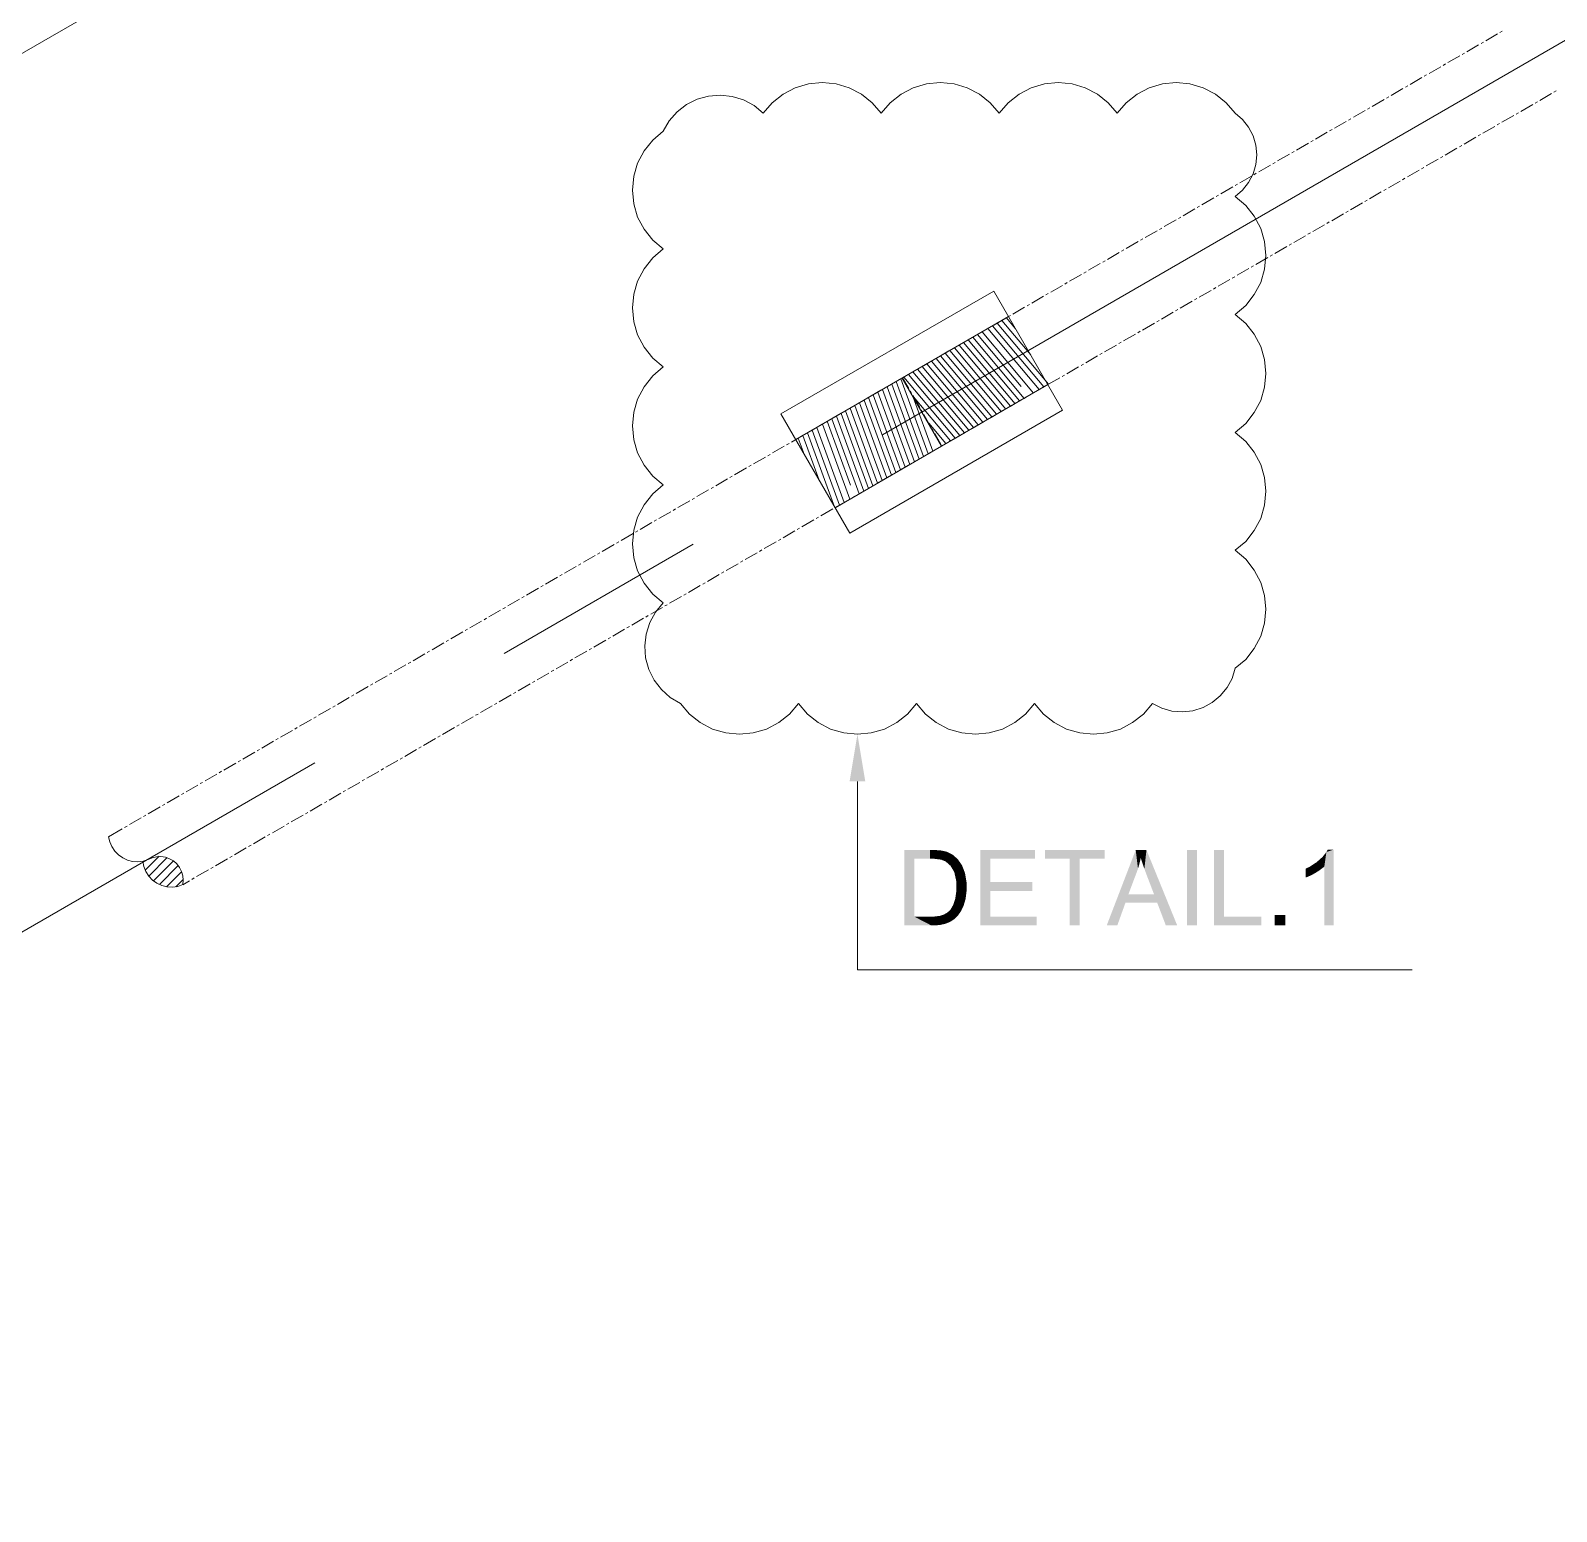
# Model space of a CAD drawing. Header units: millimetres. Extents: x 2 to 579, y 1 to 405.
# Drawn here: x 177.05 to 194.51, y 111.45 to 128.39 of the extents above; entities that cross this region are included whole.
import ezdxf

# ---------------------------------------------------------------- set-up
doc = ezdxf.new("R2010")
doc.units = ezdxf.units.MM
doc.linetypes.add('XKITLINE00', pattern=[0])
doc.layers.add('LinkedObject', color=7, linetype='Continuous', lineweight=0)

# ---------------------------------------------------------------- blocks, each defined once
blk = doc.blocks.new('*A4')
at = {"layer": 'LinkedObject'}
for color, points in [(6, [(186.602, 119.801), (186.422, 119.801), (186.512, 120.341)]), (7, [(187.047, 119.017), (187.161, 118.916), (187.047, 118.153)]), (7, [(187.342, 118.916), (187.047, 119.017), (187.344, 119.017)]), (7, [(187.161, 118.916), (187.047, 119.017), (187.342, 118.916)]), (7, [(187.047, 118.153), (187.161, 118.916), (187.161, 118.255)]), (7, [(187.344, 119.017), (187.393, 118.916), (187.342, 118.916)]), (7, [(187.394, 119.017), (187.393, 118.916), (187.344, 119.017)]), (7, [(187.394, 119.017), (187.467, 118.907), (187.393, 118.916)]), (7, [(187.471, 119.011), (187.467, 118.907), (187.394, 119.017)]), (7, [(187.498, 119.005), (187.467, 118.907), (187.471, 119.011)]), (7, [(187.498, 119.005), (187.49, 118.898), (187.467, 118.907)]), (7, [(187.49, 118.898), (187.498, 119.005), (187.522, 118.885)]), (7, [(187.598, 118.966), (187.498, 119.005), (187.535, 118.997)]), (7, [(187.624, 118.943), (187.498, 119.005), (187.598, 118.966)]), (7, [(187.576, 118.837), (187.498, 119.005), (187.624, 118.943)]), (7, [(187.522, 118.885), (187.498, 119.005), (187.576, 118.837)]), (7, [(187.624, 118.943), (187.598, 118.8), (187.576, 118.837)]), (7, [(187.658, 118.914), (187.598, 118.8), (187.624, 118.943)]), (7, [(187.709, 118.841), (187.598, 118.8), (187.658, 118.914)]), (7, [(188.033, 118.651), (187.919, 118.153), (187.919, 119.017)]), (7, [(188.033, 118.651), (187.919, 119.017), (188.033, 118.916)]), (7, [(188.544, 118.916), (187.919, 119.017), (188.544, 119.017)]), (7, [(188.033, 118.916), (187.919, 119.017), (188.544, 118.916)]), (7, [(188.657, 119.017), (188.941, 118.916), (188.657, 118.916)]), (7, [(189.055, 118.916), (188.941, 118.916), (188.657, 119.017)]), (7, [(189.055, 118.916), (188.657, 119.017), (189.341, 119.017)]), (7, [(188.941, 118.153), (189.055, 118.916), (189.055, 118.153)]), (7, [(188.941, 118.916), (189.055, 118.916), (188.941, 118.153)]), (7, [(189.055, 118.916), (189.341, 119.017), (189.341, 118.916)]), (7, [(189.696, 119.017), (189.707, 118.761), (189.364, 118.153)]), (7, [(189.707, 118.761), (189.696, 119.017), (189.722, 118.802)]), (7, [(189.722, 118.802), (189.696, 119.017), (189.745, 118.885)]), (7, [(189.745, 118.885), (189.696, 119.017), (189.754, 118.927)]), (7, [(189.819, 119.017), (189.754, 118.927), (189.696, 119.017)]), (7, [(189.754, 118.927), (189.819, 119.017), (189.764, 118.891)]), (7, [(189.764, 118.891), (189.819, 119.017), (189.795, 118.802)]), (7, [(189.795, 118.802), (189.819, 119.017), (189.815, 118.747)]), (7, [(189.815, 118.747), (189.819, 119.017), (189.906, 118.509)]), (7, [(189.906, 118.509), (189.819, 119.017), (189.941, 118.415)]), (7, [(189.941, 118.415), (189.819, 119.017), (190.171, 118.153)]), (7, [(190.396, 119.017), (190.282, 118.153), (190.282, 119.017)]), (7, [(190.396, 118.153), (190.282, 118.153), (190.396, 119.017)]), (7, [(190.707, 119.017), (190.593, 118.153), (190.593, 119.017)]), (7, [(190.707, 118.255), (190.593, 118.153), (190.707, 119.017)]), (7, [(191.797, 118.905), (191.854, 118.829), (191.764, 118.876)]), (7, [(191.854, 118.829), (191.797, 118.905), (191.831, 118.935)]), (7, [(191.878, 118.993), (191.854, 118.829), (191.831, 118.935)]), (7, [(191.854, 118.153), (191.878, 118.993), (191.96, 118.153)]), (7, [(191.854, 118.829), (191.878, 118.993), (191.854, 118.153)]), (7, [(191.96, 119.021), (191.878, 118.993), (191.892, 119.021)]), (7, [(191.96, 118.153), (191.878, 118.993), (191.96, 119.021)]), (7, [(187.598, 118.8), (187.709, 118.841), (187.62, 118.764)]), (7, [(187.62, 118.764), (187.709, 118.841), (187.726, 118.796)]), (7, [(187.726, 118.796), (187.643, 118.66), (187.62, 118.764)]), (7, [(187.743, 118.751), (187.643, 118.66), (187.726, 118.796)]), (7, [(187.76, 118.648), (187.643, 118.66), (187.743, 118.751)]), (7, [(189.364, 118.153), (189.707, 118.761), (189.612, 118.509)]), (7, [(191.687, 118.825), (191.723, 118.738), (191.642, 118.804)]), (7, [(191.642, 118.804), (191.723, 118.738), (191.642, 118.702)]), (7, [(191.642, 118.702), (191.723, 118.738), (191.667, 118.711)]), (7, [(191.785, 118.775), (191.687, 118.825), (191.764, 118.876)]), (7, [(191.723, 118.738), (191.687, 118.825), (191.754, 118.756)]), (7, [(191.754, 118.756), (191.687, 118.825), (191.785, 118.775)]), (7, [(191.764, 118.876), (191.854, 118.829), (191.785, 118.775)]), (7, [(191.785, 118.775), (191.854, 118.829), (191.835, 118.811)]), (7, [(187.76, 118.59), (187.643, 118.66), (187.76, 118.648)]), (7, [(187.643, 118.66), (187.76, 118.59), (187.643, 118.592)]), (7, [(187.76, 118.59), (187.643, 118.543), (187.643, 118.592)]), (7, [(187.76, 118.541), (187.643, 118.543), (187.76, 118.59)]), (7, [(188.033, 118.549), (187.919, 118.153), (188.033, 118.651)]), (7, [(188.512, 118.549), (188.033, 118.651), (188.512, 118.651)]), (7, [(188.033, 118.549), (188.033, 118.651), (188.512, 118.549)]), (7, [(187.577, 118.336), (187.737, 118.416), (187.678, 118.29)]), (7, [(187.609, 118.391), (187.737, 118.416), (187.577, 118.336)]), (7, [(187.62, 118.425), (187.737, 118.416), (187.609, 118.391)]), (7, [(187.737, 118.416), (187.62, 118.425), (187.631, 118.46)]), (7, [(187.643, 118.543), (187.76, 118.541), (187.631, 118.46)]), (7, [(187.631, 118.46), (187.76, 118.541), (187.737, 118.416)]), (7, [(187.678, 118.29), (187.737, 118.416), (187.696, 118.315)]), (7, [(187.696, 118.315), (187.737, 118.416), (187.726, 118.378)]), (7, [(187.737, 118.416), (187.76, 118.541), (187.749, 118.454)]), (7, [(188.033, 118.255), (187.919, 118.153), (188.033, 118.549)]), (7, [(189.579, 118.415), (189.364, 118.153), (189.612, 118.509)]), (7, [(189.364, 118.153), (189.579, 118.415), (189.485, 118.153)]), (7, [(189.612, 118.509), (189.941, 118.415), (189.579, 118.415)]), (7, [(189.906, 118.509), (189.941, 118.415), (189.612, 118.509)]), (7, [(189.941, 118.415), (190.171, 118.153), (190.041, 118.153)]), (7, [(187.161, 118.255), (187.358, 118.153), (187.047, 118.153)]), (7, [(187.345, 118.255), (187.358, 118.153), (187.161, 118.255)]), (7, [(187.345, 118.255), (187.397, 118.153), (187.358, 118.153)]), (7, [(187.388, 118.255), (187.397, 118.153), (187.345, 118.255)]), (7, [(187.497, 118.168), (187.388, 118.255), (187.455, 118.263)]), (7, [(187.467, 118.161), (187.388, 118.255), (187.497, 118.168)]), (7, [(187.397, 118.153), (187.388, 118.255), (187.467, 118.161)]), (7, [(187.479, 118.271), (187.497, 118.168), (187.455, 118.263)]), (7, [(187.503, 118.279), (187.497, 118.168), (187.479, 118.271)]), (7, [(187.497, 118.168), (187.503, 118.279), (187.527, 118.176)]), (7, [(187.6, 118.212), (187.503, 118.279), (187.542, 118.302)]), (7, [(187.578, 118.197), (187.503, 118.279), (187.6, 118.212)]), (7, [(187.527, 118.176), (187.503, 118.279), (187.578, 118.197)]), (7, [(187.557, 118.316), (187.621, 118.226), (187.542, 118.302)]), (7, [(187.542, 118.302), (187.621, 118.226), (187.6, 118.212)]), (7, [(187.678, 118.29), (187.557, 118.316), (187.577, 118.336)]), (7, [(187.66, 118.265), (187.557, 118.316), (187.678, 118.29)]), (7, [(187.621, 118.226), (187.557, 118.316), (187.66, 118.265)]), (7, [(187.919, 118.153), (188.033, 118.255), (188.564, 118.153)]), (7, [(188.564, 118.153), (188.033, 118.255), (188.564, 118.255)]), (7, [(190.593, 118.153), (190.707, 118.255), (191.132, 118.153)]), (7, [(191.132, 118.153), (190.707, 118.255), (191.132, 118.255)]), (7, [(191.406, 118.274), (191.285, 118.153), (191.285, 118.274)]), (7, [(191.406, 118.153), (191.285, 118.153), (191.406, 118.274)])]:
    blk.add_hatch(color=color, dxfattribs=at).paths.add_polyline_path(points, flags=17)
at = {"layer": 'LinkedObject', "color": 6, "linetype": 'XKITLINE00', "lineweight": 0}
for p, q in [((155.979, 116.01), (197.373, 139.934)), ((186.797, 123.767), (201.618, 132.333)), ((182.468, 121.265), (184.632, 122.516)), ((165.482, 111.448), (180.303, 120.014)), ((186.512, 119.801), (186.512, 117.644)), ((186.512, 117.644), (192.86, 117.644))]:
    blk.add_line(p, q, dxfattribs=at)
at = {"layer": 'LinkedObject', "color": 9, "linetype": 'XKITLINE00', "lineweight": 0}
for p, q in [((193.701, 128.277), (193.836, 128.355)), ((193.863, 128.371), (193.89, 128.386)), ((193.484, 128.152), (193.62, 128.23)), ((193.647, 128.245), (193.674, 128.261)), ((193.214, 127.995), (193.241, 128.011)), ((193.268, 128.027), (193.403, 128.105)), ((193.43, 128.12), (193.457, 128.136)), ((192.835, 127.776), (192.97, 127.855)), ((192.997, 127.87), (193.024, 127.886)), ((193.052, 127.901), (193.187, 127.98)), ((192.565, 127.62), (192.592, 127.636)), ((192.619, 127.651), (192.754, 127.729)), ((192.781, 127.745), (192.808, 127.761)), ((194.319, 127.594), (194.454, 127.673)), ((194.481, 127.688), (194.508, 127.704)), ((192.186, 127.401), (192.321, 127.479)), ((192.348, 127.495), (192.375, 127.511)), ((192.402, 127.526), (192.537, 127.604)), ((194.102, 127.469), (194.238, 127.547)), ((194.265, 127.563), (194.292, 127.579)), ((191.969, 127.276), (192.105, 127.354)), ((192.132, 127.37), (192.159, 127.385)), ((193.669, 127.219), (193.805, 127.297)), ((193.832, 127.313), (193.859, 127.329)), ((193.886, 127.344), (194.021, 127.422)), ((194.048, 127.438), (194.075, 127.454)), ((191.699, 127.12), (191.726, 127.135)), ((191.753, 127.151), (191.888, 127.229)), ((191.915, 127.245), (191.942, 127.26)), ((193.453, 127.094), (193.588, 127.172)), ((193.615, 127.188), (193.642, 127.203)), ((191.32, 126.901), (191.455, 126.979)), ((191.482, 126.995), (191.509, 127.01)), ((191.536, 127.026), (191.672, 127.104)), ((193.182, 126.938), (193.209, 126.953)), ((193.237, 126.969), (193.372, 127.047)), ((193.399, 127.063), (193.426, 127.078)), ((191.104, 126.776), (191.239, 126.854)), ((191.266, 126.869), (191.293, 126.885)), ((192.804, 126.719), (192.939, 126.797)), ((192.966, 126.812), (192.993, 126.828)), ((193.02, 126.844), (193.155, 126.922)), ((190.671, 126.525), (190.806, 126.604)), ((190.833, 126.619), (190.86, 126.635)), ((190.887, 126.65), (191.022, 126.729)), ((191.049, 126.744), (191.076, 126.76)), ((192.587, 126.594), (192.722, 126.672)), ((192.749, 126.687), (192.777, 126.703)), ((190.454, 126.4), (190.589, 126.478)), ((190.617, 126.494), (190.644, 126.51)), ((192.154, 126.343), (192.29, 126.422)), ((192.317, 126.437), (192.344, 126.453)), ((192.371, 126.468), (192.506, 126.547)), ((192.533, 126.562), (192.56, 126.578)), ((190.184, 126.244), (190.211, 126.26)), ((190.238, 126.275), (190.373, 126.353)), ((190.4, 126.369), (190.427, 126.385)), ((191.938, 126.218), (192.073, 126.296)), ((192.1, 126.312), (192.127, 126.328)), ((189.805, 126.025), (189.94, 126.103)), ((189.967, 126.119), (189.994, 126.134)), ((190.021, 126.15), (190.157, 126.228)), ((191.667, 126.062), (191.694, 126.078)), ((191.721, 126.093), (191.857, 126.171)), ((191.884, 126.187), (191.911, 126.203)), ((189.588, 125.9), (189.724, 125.978)), ((189.751, 125.994), (189.778, 126.009)), ((191.288, 125.843), (191.424, 125.921)), ((191.451, 125.937), (191.478, 125.952)), ((191.505, 125.968), (191.64, 126.046)), ((189.155, 125.65), (189.291, 125.728)), ((189.318, 125.744), (189.345, 125.759)), ((189.372, 125.775), (189.507, 125.853)), ((189.534, 125.869), (189.561, 125.884)), ((191.072, 125.718), (191.207, 125.796)), ((191.234, 125.812), (191.261, 125.827)), ((188.939, 125.525), (189.074, 125.603)), ((189.101, 125.618), (189.128, 125.634)), ((190.639, 125.468), (190.774, 125.546)), ((190.801, 125.561), (190.829, 125.577)), ((190.856, 125.593), (190.991, 125.671)), ((191.018, 125.687), (191.045, 125.702)), ((188.668, 125.368), (188.696, 125.384)), ((188.723, 125.399), (188.858, 125.478)), ((188.885, 125.493), (188.912, 125.509)), ((190.423, 125.343), (190.558, 125.421)), ((190.585, 125.436), (190.612, 125.452)), ((188.29, 125.149), (188.425, 125.227)), ((188.452, 125.243), (188.479, 125.259)), ((188.506, 125.274), (188.641, 125.353)), ((190.152, 125.186), (190.179, 125.202)), ((190.206, 125.217), (190.342, 125.296)), ((190.369, 125.311), (190.396, 125.327)), ((188.073, 125.024), (188.209, 125.102)), ((188.236, 125.118), (188.263, 125.134)), ((189.773, 124.967), (189.909, 125.045)), ((189.936, 125.061), (189.963, 125.077)), ((189.99, 125.092), (190.125, 125.171)), ((187.64, 124.774), (187.776, 124.852)), ((187.803, 124.868), (187.83, 124.883)), ((187.857, 124.899), (187.992, 124.977)), ((188.019, 124.993), (188.046, 125.009)), ((189.557, 124.842), (189.692, 124.92)), ((189.719, 124.936), (189.746, 124.952)), ((187.424, 124.649), (187.559, 124.727)), ((187.586, 124.743), (187.613, 124.758)), ((189.124, 124.592), (189.259, 124.67)), ((189.286, 124.686), (189.313, 124.701)), ((189.34, 124.717), (189.476, 124.795)), ((189.503, 124.811), (189.53, 124.827)), ((187.267, 124.558), (187.343, 124.602)), ((187.37, 124.618), (187.397, 124.633)), ((188.908, 124.467), (189.043, 124.545)), ((189.07, 124.561), (189.097, 124.576)), ((187.099, 124.297), (187.028, 124.42)), ((188.637, 124.311), (188.664, 124.326)), ((188.691, 124.342), (188.826, 124.42)), ((188.853, 124.436), (188.88, 124.451)), ((186.568, 124.154), (186.595, 124.17)), ((186.622, 124.186), (186.78, 124.277)), ((187.13, 124.243), (187.115, 124.27)), ((187.224, 124.08), (187.146, 124.216)), ((188.258, 124.092), (188.393, 124.17)), ((188.421, 124.185), (188.448, 124.201)), ((188.475, 124.217), (188.61, 124.295)), ((186.189, 123.935), (186.325, 124.014)), ((186.352, 124.029), (186.379, 124.045)), ((186.406, 124.06), (186.541, 124.139)), ((187.255, 124.026), (187.24, 124.053)), ((187.349, 123.864), (187.271, 123.999)), ((188.042, 123.966), (188.177, 124.045)), ((188.204, 124.06), (188.231, 124.076)), ((185.919, 123.779), (185.946, 123.795)), ((185.973, 123.81), (186.108, 123.888)), ((186.135, 123.904), (186.162, 123.92)), ((187.38, 123.81), (187.365, 123.837)), ((187.609, 123.716), (187.744, 123.794)), ((187.771, 123.81), (187.798, 123.826)), ((187.825, 123.841), (187.961, 123.92)), ((187.988, 123.935), (188.015, 123.951)), ((185.54, 123.56), (185.675, 123.638)), ((185.702, 123.654), (185.729, 123.67)), ((185.756, 123.685), (185.892, 123.763)), ((187.392, 123.591), (187.528, 123.669)), ((187.467, 123.66), (187.396, 123.783)), ((187.555, 123.685), (187.582, 123.701)), ((185.324, 123.435), (185.459, 123.513)), ((185.486, 123.529), (185.513, 123.544)), ((187.122, 123.435), (187.149, 123.45)), ((187.176, 123.466), (187.311, 123.544)), ((187.338, 123.56), (187.365, 123.576)), ((185.053, 123.279), (185.08, 123.294)), ((185.107, 123.31), (185.242, 123.388)), ((185.269, 123.404), (185.297, 123.419)), ((186.743, 123.216), (186.878, 123.294)), ((186.905, 123.31), (186.932, 123.325)), ((186.959, 123.341), (187.095, 123.419)), ((184.674, 123.06), (184.809, 123.138)), ((184.837, 123.154), (184.864, 123.169)), ((184.891, 123.185), (185.026, 123.263)), ((186.527, 123.091), (186.662, 123.169)), ((186.689, 123.185), (186.716, 123.2)), ((184.458, 122.935), (184.593, 123.013)), ((184.62, 123.028), (184.647, 123.044)), ((186.256, 122.934), (186.283, 122.95)), ((186.31, 122.966), (186.445, 123.044)), ((186.472, 123.06), (186.5, 123.075)), ((184.025, 122.684), (184.16, 122.763)), ((184.187, 122.778), (184.214, 122.794)), ((184.241, 122.809), (184.377, 122.888)), ((184.404, 122.903), (184.431, 122.919)), ((185.877, 122.715), (186.013, 122.794)), ((186.04, 122.809), (186.067, 122.825)), ((186.094, 122.841), (186.229, 122.919)), ((183.808, 122.559), (183.944, 122.637)), ((183.971, 122.653), (183.998, 122.669)), ((185.607, 122.559), (185.634, 122.575)), ((185.661, 122.59), (185.796, 122.669)), ((185.823, 122.684), (185.85, 122.7)), ((183.538, 122.403), (183.565, 122.419)), ((183.592, 122.434), (183.727, 122.512)), ((183.754, 122.528), (183.781, 122.544)), ((185.228, 122.34), (185.363, 122.418)), ((185.39, 122.434), (185.417, 122.45)), ((185.444, 122.465), (185.58, 122.543)), ((183.159, 122.184), (183.294, 122.262)), ((183.321, 122.278), (183.348, 122.293)), ((183.376, 122.309), (183.511, 122.387)), ((185.011, 122.215), (185.147, 122.293)), ((185.174, 122.309), (185.201, 122.325)), ((182.943, 122.059), (183.078, 122.137)), ((183.105, 122.153), (183.132, 122.168)), ((184.741, 122.059), (184.768, 122.074)), ((184.795, 122.09), (184.93, 122.168)), ((184.957, 122.184), (184.984, 122.199)), ((182.51, 121.809), (182.645, 121.887)), ((182.672, 121.903), (182.699, 121.918)), ((182.726, 121.934), (182.861, 122.012)), ((182.889, 122.028), (182.916, 122.043)), ((184.362, 121.84), (184.497, 121.918)), ((184.524, 121.934), (184.551, 121.949)), ((184.579, 121.965), (184.714, 122.043)), ((182.293, 121.684), (182.429, 121.762)), ((182.456, 121.777), (182.483, 121.793)), ((184.092, 121.683), (184.119, 121.699)), ((184.146, 121.715), (184.281, 121.793)), ((184.308, 121.809), (184.335, 121.824)), ((182.023, 121.527), (182.05, 121.543)), ((182.077, 121.558), (182.212, 121.637)), ((182.239, 121.652), (182.266, 121.668)), ((183.713, 121.464), (183.848, 121.543)), ((183.875, 121.558), (183.902, 121.574)), ((183.929, 121.59), (184.064, 121.668)), ((181.644, 121.308), (181.779, 121.386)), ((181.806, 121.402), (181.833, 121.418)), ((181.86, 121.433), (181.996, 121.512)), ((183.496, 121.339), (183.632, 121.418)), ((183.659, 121.433), (183.686, 121.449)), ((181.427, 121.183), (181.563, 121.261)), ((181.59, 121.277), (181.617, 121.293)), ((183.226, 121.183), (183.253, 121.199)), ((183.28, 121.214), (183.415, 121.292)), ((183.442, 121.308), (183.469, 121.324)), ((180.995, 120.933), (181.13, 121.011)), ((181.157, 121.027), (181.184, 121.042)), ((181.211, 121.058), (181.346, 121.136)), ((181.373, 121.152), (181.4, 121.168)), ((182.847, 120.964), (182.982, 121.042)), ((183.009, 121.058), (183.036, 121.074)), ((183.063, 121.089), (183.199, 121.167)), ((180.778, 120.808), (180.913, 120.886)), ((180.94, 120.902), (180.968, 120.917)), ((182.631, 120.839), (182.766, 120.917)), ((182.793, 120.933), (182.82, 120.948)), ((180.508, 120.652), (180.535, 120.667)), ((180.562, 120.683), (180.697, 120.761)), ((180.724, 120.777), (180.751, 120.792)), ((182.198, 120.589), (182.333, 120.667)), ((182.36, 120.683), (182.387, 120.698)), ((182.414, 120.714), (182.549, 120.792)), ((182.576, 120.808), (182.603, 120.823)), ((180.129, 120.433), (180.264, 120.511)), ((180.291, 120.526), (180.318, 120.542)), ((180.345, 120.558), (180.481, 120.636)), ((181.981, 120.464), (182.116, 120.542)), ((182.143, 120.558), (182.171, 120.573)), ((179.912, 120.307), (180.048, 120.386)), ((180.075, 120.401), (180.102, 120.417)), ((181.711, 120.307), (181.738, 120.323)), ((181.765, 120.339), (181.9, 120.417)), ((181.927, 120.432), (181.954, 120.448)), ((179.479, 120.057), (179.615, 120.135)), ((179.642, 120.151), (179.669, 120.167)), ((179.696, 120.182), (179.831, 120.261)), ((179.858, 120.276), (179.885, 120.292)), ((181.332, 120.088), (181.467, 120.167)), ((181.494, 120.182), (181.521, 120.198)), ((181.548, 120.213), (181.684, 120.292)), ((179.263, 119.932), (179.398, 120.01)), ((179.425, 120.026), (179.452, 120.042)), ((181.115, 119.963), (181.251, 120.041)), ((181.278, 120.057), (181.305, 120.073)), ((178.992, 119.776), (179.019, 119.791)), ((179.047, 119.807), (179.182, 119.885)), ((179.209, 119.901), (179.236, 119.917)), ((180.682, 119.713), (180.818, 119.791)), ((180.845, 119.807), (180.872, 119.823)), ((180.899, 119.838), (181.034, 119.916)), ((181.061, 119.932), (181.088, 119.948)), ((178.614, 119.557), (178.749, 119.635)), ((178.776, 119.651), (178.803, 119.666)), ((178.83, 119.682), (178.965, 119.76)), ((180.466, 119.588), (180.601, 119.666)), ((180.628, 119.682), (180.655, 119.697)), ((178.397, 119.432), (178.532, 119.51)), ((178.56, 119.526), (178.587, 119.541)), ((180.195, 119.432), (180.223, 119.447)), ((180.25, 119.463), (180.385, 119.541)), ((180.412, 119.557), (180.439, 119.572)), ((177.942, 119.169), (178.1, 119.26)), ((178.127, 119.275), (178.154, 119.291)), ((178.181, 119.307), (178.316, 119.385)), ((178.343, 119.401), (178.37, 119.416)), ((179.817, 119.213), (179.952, 119.291)), ((179.979, 119.307), (180.006, 119.322)), ((180.033, 119.338), (180.168, 119.416)), ((179.6, 119.088), (179.736, 119.166)), ((179.763, 119.181), (179.79, 119.197)), ((179.167, 118.837), (179.303, 118.916)), ((179.33, 118.931), (179.357, 118.947)), ((179.384, 118.963), (179.519, 119.041)), ((179.546, 119.056), (179.573, 119.072)), ((178.951, 118.712), (179.086, 118.79)), ((179.113, 118.806), (179.14, 118.822)), ((178.791, 118.62), (178.87, 118.665)), ((178.897, 118.681), (178.924, 118.697))]:
    blk.add_line(p, q, dxfattribs=at)
at = {"layer": 'LinkedObject', "color": 2, "linetype": 'XKITLINE00', "lineweight": 0}
for p, q in [((184.808, 127.644), (184.677, 127.607)), ((184.944, 127.655), (184.808, 127.644)), ((185.079, 127.64), (184.944, 127.655)), ((185.209, 127.599), (185.079, 127.64)), ((185.661, 127.667), (185.537, 127.568)), ((185.801, 127.74), (185.661, 127.667)), ((185.952, 127.784), (185.801, 127.74)), ((186.109, 127.8), (185.952, 127.784)), ((186.267, 127.784), (186.109, 127.8)), ((186.418, 127.74), (186.267, 127.784)), ((186.558, 127.667), (186.418, 127.74)), ((186.682, 127.568), (186.558, 127.667)), ((187.011, 127.667), (186.887, 127.568)), ((187.151, 127.74), (187.011, 127.667)), ((187.302, 127.784), (187.151, 127.74)), ((187.459, 127.8), (187.302, 127.784)), ((187.617, 127.784), (187.459, 127.8)), ((187.768, 127.74), (187.617, 127.784)), ((187.908, 127.667), (187.768, 127.74)), ((188.032, 127.568), (187.908, 127.667)), ((188.361, 127.667), (188.237, 127.568)), ((188.501, 127.74), (188.361, 127.667)), ((188.652, 127.784), (188.501, 127.74)), ((188.809, 127.8), (188.652, 127.784)), ((188.967, 127.784), (188.809, 127.8)), ((189.118, 127.74), (188.967, 127.784)), ((189.258, 127.667), (189.118, 127.74)), ((189.382, 127.568), (189.258, 127.667)), ((189.711, 127.667), (189.587, 127.568)), ((189.851, 127.74), (189.711, 127.667)), ((190.002, 127.784), (189.851, 127.74)), ((190.159, 127.8), (190.002, 127.784)), ((190.317, 127.784), (190.159, 127.8)), ((190.468, 127.74), (190.317, 127.784)), ((190.608, 127.667), (190.468, 127.74)), ((190.732, 127.568), (190.608, 127.667)), ((184.448, 127.463), (184.358, 127.361)), ((184.556, 127.546), (184.448, 127.463)), ((184.677, 127.607), (184.556, 127.546)), ((185.329, 127.535), (185.209, 127.599)), ((185.434, 127.448), (185.329, 127.535)), ((185.537, 127.568), (185.434, 127.448)), ((186.784, 127.448), (186.682, 127.568)), ((186.887, 127.568), (186.784, 127.448)), ((188.134, 127.448), (188.032, 127.568)), ((188.237, 127.568), (188.134, 127.448)), ((189.484, 127.448), (189.382, 127.568)), ((189.587, 127.568), (189.484, 127.448)), ((190.834, 127.448), (190.732, 127.568)), ((184.358, 127.361), (184.289, 127.244)), ((185.434, 127.448), (185.434, 127.448)), ((186.784, 127.448), (186.784, 127.448)), ((188.134, 127.448), (188.134, 127.448)), ((189.484, 127.448), (189.484, 127.448)), ((190.919, 127.376), (190.834, 127.448)), ((190.988, 127.289), (190.919, 127.376)), ((191.04, 127.19), (190.988, 127.289)), ((184.169, 127.141), (184.07, 127.017)), ((184.289, 127.244), (184.169, 127.141)), ((184.289, 127.244), (184.289, 127.244)), ((191.072, 127.083), (191.04, 127.19)), ((184.07, 127.017), (183.997, 126.877)), ((191.082, 126.972), (191.072, 127.083)), ((191.072, 126.861), (191.082, 126.972)), ((183.997, 126.877), (183.953, 126.726)), ((191.04, 126.754), (191.072, 126.861)), ((183.953, 126.726), (183.937, 126.569)), ((190.919, 126.568), (190.988, 126.655)), ((190.988, 126.655), (191.04, 126.754)), ((183.937, 126.569), (183.953, 126.411)), ((190.834, 126.496), (190.919, 126.568)), ((190.954, 126.393), (190.834, 126.496)), ((190.834, 126.496), (190.834, 126.496)), ((183.953, 126.411), (183.997, 126.26)), ((183.997, 126.26), (184.07, 126.12)), ((191.053, 126.269), (190.954, 126.393)), ((191.126, 126.129), (191.053, 126.269)), ((184.07, 126.12), (184.169, 125.996)), ((191.171, 125.978), (191.126, 126.129)), ((184.169, 125.996), (184.289, 125.894)), ((184.289, 125.894), (184.169, 125.791)), ((184.289, 125.894), (184.289, 125.894)), ((191.186, 125.821), (191.171, 125.978)), ((184.169, 125.791), (184.07, 125.667)), ((191.171, 125.663), (191.186, 125.821)), ((184.07, 125.667), (183.997, 125.527)), ((191.126, 125.512), (191.171, 125.663)), ((183.953, 125.376), (183.937, 125.219)), ((183.997, 125.527), (183.953, 125.376)), ((190.954, 125.248), (191.053, 125.372)), ((191.053, 125.372), (191.126, 125.512)), ((183.937, 125.219), (183.953, 125.061)), ((190.834, 125.146), (190.954, 125.248)), ((183.953, 125.061), (183.997, 124.91)), ((190.954, 125.043), (190.834, 125.146)), ((190.834, 125.146), (190.834, 125.146)), ((191.053, 124.919), (190.954, 125.043)), ((183.997, 124.91), (184.07, 124.77)), ((191.126, 124.779), (191.053, 124.919)), ((184.07, 124.77), (184.169, 124.646)), ((191.171, 124.628), (191.126, 124.779)), ((184.169, 124.646), (184.289, 124.544)), ((184.289, 124.544), (184.169, 124.441)), ((184.289, 124.544), (184.289, 124.544)), ((191.186, 124.471), (191.171, 124.628)), ((184.169, 124.441), (184.07, 124.317)), ((191.171, 124.313), (191.186, 124.471)), ((183.997, 124.177), (183.953, 124.026)), ((184.07, 124.317), (183.997, 124.177)), ((191.053, 124.022), (191.126, 124.162)), ((191.126, 124.162), (191.171, 124.313)), ((183.953, 124.026), (183.937, 123.869)), ((190.954, 123.898), (191.053, 124.022)), ((183.937, 123.869), (183.953, 123.711)), ((190.834, 123.796), (190.954, 123.898)), ((190.954, 123.693), (190.834, 123.796)), ((190.834, 123.796), (190.834, 123.796)), ((183.953, 123.711), (183.997, 123.56)), ((191.053, 123.569), (190.954, 123.693)), ((183.997, 123.56), (184.07, 123.42)), ((191.126, 123.429), (191.053, 123.569)), ((184.07, 123.42), (184.169, 123.296)), ((184.169, 123.296), (184.289, 123.194)), ((191.171, 123.278), (191.126, 123.429)), ((191.186, 123.121), (191.171, 123.278)), ((184.289, 123.194), (184.169, 123.091)), ((184.289, 123.194), (184.289, 123.194)), ((191.171, 122.963), (191.186, 123.121)), ((184.07, 122.967), (183.997, 122.827)), ((184.169, 123.091), (184.07, 122.967)), ((191.126, 122.812), (191.171, 122.963)), ((183.997, 122.827), (183.953, 122.676)), ((191.053, 122.672), (191.126, 122.812)), ((183.953, 122.676), (183.937, 122.519)), ((190.954, 122.548), (191.053, 122.672)), ((183.937, 122.519), (183.953, 122.361)), ((190.834, 122.446), (190.954, 122.548)), ((190.954, 122.343), (190.834, 122.446)), ((190.834, 122.446), (190.834, 122.446)), ((183.953, 122.361), (183.997, 122.21)), ((191.053, 122.219), (190.954, 122.343)), ((183.997, 122.21), (184.07, 122.07)), ((184.07, 122.07), (184.169, 121.946)), ((191.126, 122.079), (191.053, 122.219)), ((191.171, 121.928), (191.126, 122.079)), ((184.169, 121.946), (184.289, 121.844)), ((191.186, 121.771), (191.171, 121.928)), ((184.201, 121.739), (184.136, 121.619)), ((184.289, 121.844), (184.201, 121.739)), ((184.289, 121.844), (184.289, 121.844)), ((191.171, 121.613), (191.186, 121.771)), ((184.136, 121.619), (184.094, 121.488)), ((191.126, 121.462), (191.171, 121.613)), ((184.094, 121.488), (184.078, 121.353)), ((184.078, 121.353), (184.088, 121.216)), ((191.053, 121.322), (191.126, 121.462)), ((184.088, 121.216), (184.125, 121.084)), ((190.834, 121.096), (190.954, 121.198)), ((190.954, 121.198), (191.053, 121.322)), ((184.125, 121.084), (184.185, 120.962)), ((190.798, 120.981), (190.834, 121.096)), ((190.834, 121.096), (190.834, 121.096)), ((184.185, 120.962), (184.268, 120.853)), ((184.268, 120.853), (184.37, 120.762)), ((190.664, 120.782), (190.741, 120.875)), ((190.741, 120.875), (190.798, 120.981)), ((184.37, 120.762), (184.487, 120.692)), ((184.487, 120.692), (184.487, 120.692)), ((184.487, 120.692), (184.59, 120.572)), ((185.735, 120.572), (185.837, 120.692)), ((185.837, 120.692), (185.837, 120.692)), ((185.837, 120.692), (185.94, 120.572)), ((187.085, 120.572), (187.187, 120.692)), ((187.187, 120.692), (187.187, 120.692)), ((187.187, 120.692), (187.29, 120.572)), ((188.435, 120.572), (188.537, 120.692)), ((188.537, 120.692), (188.537, 120.692)), ((188.537, 120.692), (188.64, 120.572)), ((189.785, 120.572), (189.887, 120.692)), ((189.887, 120.692), (189.887, 120.692)), ((189.887, 120.692), (189.995, 120.639)), ((190.466, 120.647), (190.572, 120.705)), ((190.572, 120.705), (190.664, 120.782)), ((184.59, 120.572), (184.714, 120.474)), ((185.611, 120.474), (185.735, 120.572)), ((185.94, 120.572), (186.064, 120.474)), ((186.961, 120.474), (187.085, 120.572)), ((187.29, 120.572), (187.414, 120.474)), ((188.311, 120.474), (188.435, 120.572)), ((188.64, 120.572), (188.764, 120.474)), ((189.661, 120.474), (189.785, 120.572)), ((189.995, 120.639), (190.111, 120.607)), ((190.111, 120.607), (190.231, 120.597)), ((190.231, 120.597), (190.351, 120.611)), ((190.351, 120.611), (190.466, 120.647)), ((184.714, 120.474), (184.854, 120.401)), ((184.854, 120.401), (185.005, 120.356)), ((185.005, 120.356), (185.162, 120.341)), ((185.162, 120.341), (185.32, 120.356)), ((185.32, 120.356), (185.471, 120.401)), ((185.471, 120.401), (185.611, 120.474)), ((186.064, 120.474), (186.204, 120.401)), ((186.204, 120.401), (186.355, 120.356)), ((186.355, 120.356), (186.512, 120.341)), ((186.512, 120.341), (186.67, 120.356)), ((186.67, 120.356), (186.821, 120.401)), ((186.821, 120.401), (186.961, 120.474)), ((187.414, 120.474), (187.554, 120.401)), ((187.554, 120.401), (187.705, 120.356)), ((187.705, 120.356), (187.862, 120.341)), ((187.862, 120.341), (188.02, 120.356)), ((188.02, 120.356), (188.171, 120.401)), ((188.171, 120.401), (188.311, 120.474)), ((188.764, 120.474), (188.904, 120.401)), ((188.904, 120.401), (189.055, 120.356)), ((189.055, 120.356), (189.212, 120.341)), ((189.212, 120.341), (189.37, 120.356)), ((189.37, 120.356), (189.521, 120.401)), ((189.521, 120.401), (189.661, 120.474))]:
    blk.add_line(p, q, dxfattribs=at)
at = {"layer": 'LinkedObject', "color": 4, "linetype": 'XKITLINE00', "lineweight": 0}
for p, q in [((185.637, 124.006), (188.072, 125.413)), ((188.86, 124.05), (188.072, 125.413)), ((188.241, 125.121), (185.805, 123.714)), ((188.691, 124.342), (186.256, 122.934)), ((187.023, 124.417), (187.474, 123.638)), ((186.425, 122.642), (185.637, 124.006)), ((186.425, 122.642), (188.86, 124.05))]:
    blk.add_line(p, q, dxfattribs=at)
at = {"layer": 'LinkedObject', "color": 1, "linetype": 'XKITLINE00', "lineweight": 0}
for p, q in [((188.111, 125.046), (188.699, 124.346)), ((188.164, 125.076), (188.494, 124.683)), ((188.216, 125.107), (188.322, 124.982)), ((187.78, 124.855), (188.368, 124.155)), ((187.833, 124.885), (188.42, 124.185)), ((187.833, 124.885), (188.42, 124.185)), ((187.885, 124.916), (188.384, 124.322)), ((187.938, 124.946), (188.526, 124.246)), ((188.005, 124.985), (188.593, 124.285)), ((188.058, 125.015), (188.646, 124.316)), ((187.464, 124.672), (188.051, 123.972)), ((187.516, 124.702), (188.104, 124.003)), ((187.569, 124.733), (188.157, 124.033)), ((187.622, 124.763), (188.21, 124.063)), ((187.674, 124.794), (188.262, 124.094)), ((187.727, 124.824), (188.315, 124.124)), ((187.2, 124.519), (187.788, 123.82)), ((187.253, 124.55), (187.84, 123.85)), ((187.305, 124.58), (187.893, 123.881)), ((187.358, 124.611), (187.946, 123.911)), ((187.411, 124.641), (187.999, 123.942)), ((186.851, 124.318), (187.164, 123.459)), ((186.904, 124.348), (187.217, 123.49)), ((186.956, 124.379), (187.269, 123.52)), ((187.009, 124.409), (187.322, 123.551)), ((187.042, 124.428), (187.63, 123.728)), ((187.095, 124.459), (187.682, 123.759)), ((187.147, 124.489), (187.735, 123.789)), ((186.587, 124.165), (186.9, 123.307)), ((186.64, 124.196), (186.953, 123.337)), ((186.693, 124.226), (187.006, 123.368)), ((186.746, 124.257), (187.058, 123.398)), ((186.798, 124.287), (187.111, 123.429)), ((187.15, 124.198), (187.375, 123.581)), ((187.155, 124.201), (187.577, 123.698)), ((186.271, 123.983), (186.584, 123.124)), ((186.324, 124.013), (186.637, 123.154)), ((186.376, 124.044), (186.689, 123.185)), ((186.429, 124.074), (186.742, 123.215)), ((186.482, 124.104), (186.795, 123.246)), ((186.535, 124.135), (186.848, 123.276)), ((185.993, 123.822), (186.306, 122.963)), ((186.046, 123.852), (186.359, 122.994)), ((186.113, 123.891), (186.426, 123.033)), ((186.166, 123.922), (186.431, 123.193)), ((186.218, 123.952), (186.531, 123.093)), ((186.218, 123.952), (186.531, 123.093)), ((187.327, 123.902), (187.524, 123.667)), ((185.835, 123.73), (185.901, 123.548)), ((185.887, 123.761), (186.074, 123.249)), ((185.94, 123.791), (186.253, 122.933)), ((178.521, 118.945), (178.362, 118.786)), ((178.614, 118.93), (178.403, 118.719)), ((178.685, 118.892), (178.457, 118.664)), ((178.739, 118.838), (178.524, 118.623)), ((178.778, 118.768), (178.607, 118.597)), ((178.794, 118.677), (178.714, 118.596))]:
    blk.add_line(p, q, dxfattribs=at)
at = {"layer": 'LinkedObject', "color": 3, "linetype": 'XKITLINE00', "lineweight": 0}
for p, q in [((177.942, 119.169), (177.956, 119.11)), ((177.956, 119.11), (177.98, 119.055)), ((177.98, 119.055), (178.013, 119.005)), ((178.013, 119.005), (178.055, 118.962)), ((178.055, 118.962), (178.105, 118.927)), ((178.105, 118.927), (178.159, 118.902)), ((178.338, 118.89), (178.395, 118.907)), ((178.442, 118.928), (178.395, 118.907)), ((178.492, 118.939), (178.442, 118.928)), ((178.543, 118.941), (178.492, 118.939)), ((178.593, 118.933), (178.543, 118.941)), ((178.641, 118.916), (178.593, 118.933)), ((178.685, 118.891), (178.641, 118.916)), ((178.159, 118.902), (178.218, 118.887)), ((178.218, 118.887), (178.278, 118.883)), ((178.278, 118.883), (178.338, 118.89)), ((178.337, 118.889), (178.348, 118.828)), ((178.348, 118.828), (178.37, 118.77)), ((178.37, 118.77), (178.403, 118.718)), ((178.724, 118.857), (178.685, 118.891)), ((178.755, 118.817), (178.724, 118.857)), ((178.779, 118.772), (178.755, 118.817)), ((178.793, 118.723), (178.779, 118.772)), ((178.403, 118.718), (178.445, 118.673)), ((178.445, 118.673), (178.495, 118.636)), ((178.495, 118.636), (178.552, 118.61)), ((178.552, 118.61), (178.612, 118.595)), ((178.612, 118.595), (178.674, 118.592)), ((178.674, 118.592), (178.735, 118.601)), ((178.735, 118.601), (178.794, 118.622)), ((178.798, 118.672), (178.793, 118.723)), ((178.794, 118.622), (178.798, 118.672))]:
    blk.add_line(p, q, dxfattribs=at)

msp = doc.modelspace()

# ---------------------------------------------------------------- block references
at = {"lineweight": 0}
msp.add_blockref('*A4', (0, 0), dxfattribs=at)

doc.saveas('drawing.dxf')
